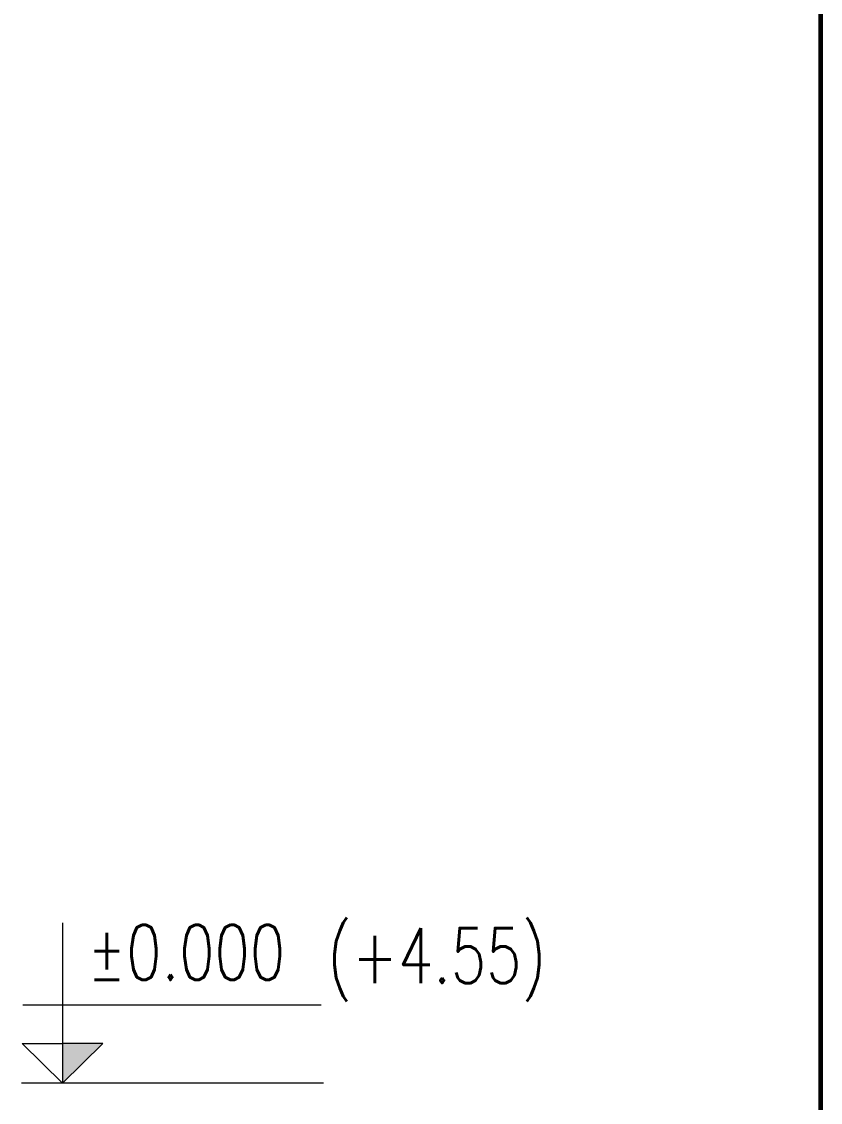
# Model space of a CAD drawing. Header units: inches. Extents: x 541671 to 837720, y 76128 to 1008472.
# Drawn here: x 829308 to 832508, y 150004 to 154330 of the extents above; entities that cross this region are included whole.
import ezdxf
from ezdxf.enums import TextEntityAlignment as Align

# ---------------------------------------------------------------- set-up
doc = ezdxf.new("R2010")
doc.units = ezdxf.units.IN
doc.header["$MEASUREMENT"] = 0
doc.layers.get('0').update_dxf_attribs({"lineweight": 18})
for name, color, linetype, lineweight in [('Dim2', 8, 'Continuous', 15), ('Khac', 156, 'Continuous', 9), ('LC Khac', 4, 'Continuous', 9), ('LC Net thay', 7, 'Continuous', 25), ('LC Text1', 3, 'Continuous', 20), ('TEXT1', 3, 'Continuous', 15)]:
    doc.layers.add(name, color=color, linetype=linetype, lineweight=lineweight)
doc.layers.add('Khungten_LCDI', color=7, linetype='Continuous')
doc.styles.add('EG Huy', font='vnsimli.shx', dxfattribs={"width": 0.75})
doc.styles.add('Khungten', font='VHAVAN_2.TTF', dxfattribs={"width": 0.8, "height": 5000})
doc.styles.add('LC 3', font='vnsimli.shx', dxfattribs={"width": 0.75})
doc.styles.add('Title', font='VHAVAN_2.TTF', dxfattribs={"width": 0.8})

# ---------------------------------------------------------------- blocks, each defined once
blk = doc.blocks.new('CT')
at = {"layer": 'LC Khac'}
blk.add_hatch(color=252, dxfattribs=at).paths.add_polyline_path([(3.251, 1.597), (1.639, 1.597), (1.639, 0)])
at = {"layer": 'LC Khac', "color": 9, "ltscale": 50}
for p, q in [((0.046, 3.141), (11.999, 3.141)), ((12.091, 0), (0, 0))]:
    blk.add_line(p, q, dxfattribs=at)
for points in [[(1.639, 6.428), (1.639, 0)], [(1.639, 0), (0.027, 1.597), (1.639, 1.597)], [(1.639, 0), (3.251, 1.597), (1.639, 1.597)]]:
    blk.add_lwpolyline(points, dxfattribs=at)
at = {"layer": 'LC Khac', "color": 3, "style": 'LC 3', "width": 0.75}
blk.add_attdef('CT', (1.905, 3.503), '', height=2.2, dxfattribs=at)
blk = doc.blocks.new('lcdi fix')
at = {"layer": 'Khungten_LCDI', "color": 5, "lineweight": 60}
blk.add_line((36600, 14650), (36600, -14650), dxfattribs=at)
at = {"color": 7, "style": 'Khungten', "width": 0.8}
for tag, p in [('REVISION', (39498.8, -10746.3)), ('NGAYHT', (39546.1, -11609.4))]:
    blk.add_attdef(tag, text='', height=200, dxfattribs=at).set_placement(p, align=Align.CENTER)
at = {"layer": 'LC Text1', "style": 'Title', "width": 1.824646}
for tag, p, p2 in [('TENBANVE1', (36912.7, -8885.8), (40339.1, -8885.8)), ('TENBANVE2', (36912.7, -9562.5), (40339.1, -9562.5))]:
    blk.add_attdef(tag, text='', height=250, dxfattribs=at).set_placement(p, p2, align=Align.FIT)
at = {"layer": 'LC Text1', "style": 'Title', "width": 0.7}
blk.add_attdef('SOBANVE', text='', height=250, dxfattribs=at).set_placement((39562, -13896.2), align=Align.CENTER)

msp = doc.modelspace()

# ---------------------------------------------------------------- block references
at = {"layer": 'Dim2'}
ref = msp.add_blockref('CT', (829308.5, 150080.4), dxfattribs=dict(at, xscale=100.0000003429595, yscale=100.0000003429595, zscale=100.0000003429595))
ref.add_attrib('CT', '%%P0.000', (829572.3, 150494.5), dxfattribs={"layer": 'Khac', "color": 3, "height": 220, "style": 'EG Huy', "width": 0.75})
at = {"layer": 'LC Net thay'}
msp.add_blockref('lcdi fix', (795907.9, 154228), dxfattribs=at)

# ---------------------------------------------------------------- texts
at = {"layer": 'TEXT1', "color": 3, "style": 'EG Huy', "width": 0.75}
msp.add_text('(+4.55)', height=220, dxfattribs=at).set_placement((830533, 150481.6))

doc.saveas('drawing.dxf')
